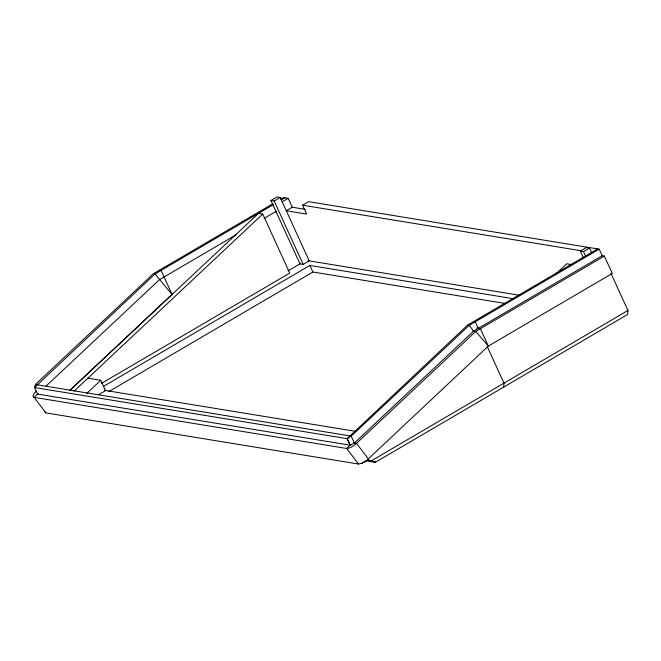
<?xml version="1.0" encoding="UTF-8"?>
<svg xmlns="http://www.w3.org/2000/svg" width="661" height="661" viewBox="0 0 661 661"><rect width="100%" height="100%" fill="white"/><g stroke="black" fill="none" stroke-linecap="round" stroke-linejoin="round"><path stroke-width="0.99" d="M610.88 273.2L627.95 310.48L627.636 314.471L375.44 462.254L366.26 460.783M503.641 387.123L503.988 383.124M305.489 209.38L292.261 207.215L286.254 210.735L306.605 214.065L302.54 205.183L308.547 201.663L599.213 249.164L602.212 255.724L473.598 331.095L354.387 443.002L350.173 445.192L37.553 394.096L34.546 387.536L35.397 384.487L153.402 273.72L272.778 203.778M34.546 387.536L155.005 273.985L273.497 204.555M34.554 387.536L347.099 438.673L467.616 325.08L597.61 248.9M69.975 390.271L172 294.368L155.005 273.985L153.402 273.72M44.874 411.456L45.047 412.431L45.906 412.902L358.452 464.039L361.873 463.27A8.7 2.884 -37.2 0 0 368.334 458.899L488.347 346.075L612.309 273.439L604.361 256.071L601.551 255.609M38.14 393.551L34.083 397.352L45.906 412.902M46.154 386.016L159.392 279.735L236.655 234.457M69.818 390.453L258.451 213.371L262.739 214.073L289.749 273.084L101.447 383.43M74.098 391.155L262.739 214.073M86.707 393.485L100.769 380.282L105.52 390.668L98.605 394.724M36.429 391.031A8.7 2.884 -37.2 0 0 34.083 397.352L346.637 448.488L350.751 444.646M556.215 273.654L566.733 263.78L571.013 264.483L569.509 265.887M347.165 438.64L350.173 445.192L347.099 438.673L351.231 436.111L469.219 325.344L599.213 249.164M270.952 200.506L276.992 196.961L280.206 197.49L309.224 260.88L303.184 264.417L299.978 263.888L270.952 200.506L274.166 201.027L280.206 197.49M280.743 199.101L283.404 197.548L288.196 198.333L292.261 207.215M281.462 199.886L284.998 197.813M282.189 201.853L288.196 198.333M264.103 218.378L276.496 211.115M287.998 270.903L300.458 263.599M103.827 386.189L309.869 265.449L513.506 298.747M108.611 391.709L312.868 272.01L505.31 303.473M583.308 257.616L580.317 251.089L586.357 247.553L589.571 248.073L591.702 252.733M580.317 251.089L583.531 251.61L589.571 248.073M604.361 256.071L475.73 331.442L356.51 443.357A8.7 2.884 -37.2 0 1 346.695 448.455M627.95 310.48L371.193 460.94L368.896 460.552M362.178 463.113L367.946 460.089L375.44 462.254L367.566 460.238M302.54 205.183L581.391 250.775M308.051 260.682L518.811 295.137M159.441 270.184L161.053 270.448L172.207 294.806M473.623 321.552L475.259 321.808M467.616 325.08L469.219 325.344L473.598 331.095M476.622 328.112L480.39 328.707L488.322 346.091L475.73 331.442L472.921 330.987M87.921 378.183L100.769 380.282M104.612 390.312L355.089 431.261M35.397 384.487L351.231 436.111L354.387 443.002M353.709 442.895L356.51 443.357L368.334 458.899M367.276 460.122L375.44 462.254M346.637 448.488L358.518 463.997M583.531 251.61L585.663 256.27M487.347 346.777L503.963 383.132M475.226 321.816L478.258 328.36M309.869 265.449L312.868 272.01M274.166 201.027L303.184 264.417"/></g></svg>
